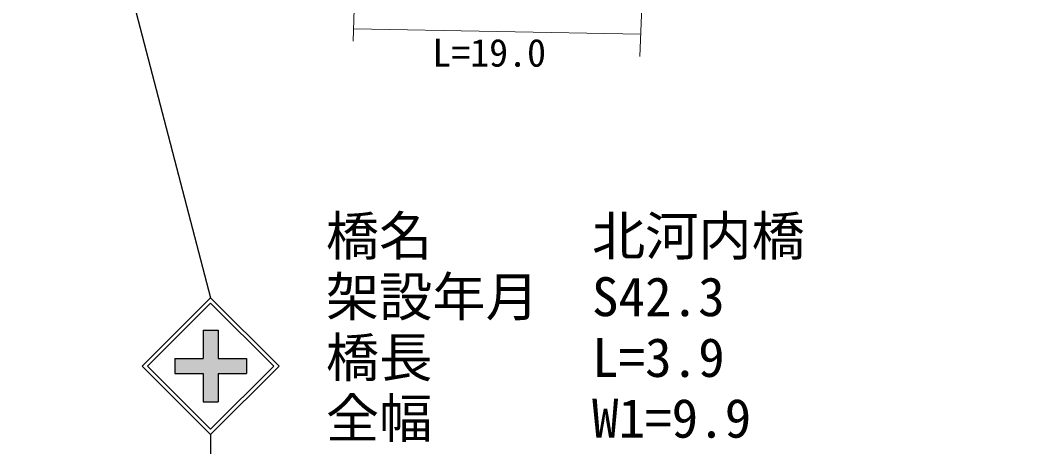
# Model space of a CAD drawing. Units: millimetres, scale not verified. Extents: x -997654 to 1989346, y -2661353 to 380000.
# Drawn here: x 255376 to 321394, y 253252 to 281359 of the extents above; entities that cross this region are included whole.
import ezdxf
from ezdxf.enums import TextEntityAlignment as Align

# ---------------------------------------------------------------- set-up
doc = ezdxf.new("R2010")
doc.units = ezdxf.units.MM
doc.header["$LTSCALE"] = 1000
for name, color, linetype, lineweight in [('M-BGD', 7, 'Continuous', 25), ('M-STR-HTXT', 7, 'Continuous', 13), ('M-STR-STRC', 7, 'Continuous', 25)]:
    doc.layers.add(name, color=color, linetype=linetype, lineweight=lineweight)
doc.styles.add('ＭＳ ゴシック', font='')
doc.styles.get('ＭＳ ゴシック').set_extended_font_data('MS Gothic')

msp = doc.modelspace()

# ---------------------------------------------------------------- hatches: boundary and pattern name
at = {"layer": 'M-STR-STRC'}
msp.add_hatch(color=256, dxfattribs=at).paths.add_polyline_path([(265550, 259078), (267410, 259078), (267411, 260938), (268411, 260938), (268410, 259078), (270270, 259078), (270270, 258078), (268410, 258078), (268410, 256218), (267410, 256218), (267410, 258078), (265550, 258078)])

# ---------------------------------------------------------------- linework, layer by layer
at = {"layer": 'M-BGD'}
msp.add_arc((495846, -1167853), 1493500, 100.37437, 100.37437, dxfattribs=at)
at = {"layer": 'M-STR-HTXT'}
for p, q in [((277274, 279978), (278296, 308924)), ((296134, 278952), (297355, 307643)), ((277302, 280781), (296197, 280433))]:
    msp.add_line(p, q, dxfattribs=at)
at = {"layer": 'M-STR-STRC'}
for p, q in [((255926, 308982), (267909, 263078)), ((263409, 258578), (267909, 263078)), ((272410, 258578), (267909, 263078)), ((263763, 258578), (267909, 262725)), ((272056, 258578), (267909, 262725)), ((267411, 260938), (267410, 259078)), ((267411, 260938), (268411, 260938)), ((268411, 260938), (268410, 259078)), ((265550, 259078), (265550, 258078)), ((265550, 259078), (267410, 259078)), ((268410, 259078), (270270, 259078)), ((270270, 259078), (270270, 258078)), ((263409, 258578), (267909, 254078)), ((263763, 258578), (267909, 254431)), ((267909, 254431), (272056, 258578)), ((267910, 254078), (272410, 258578)), ((265550, 258078), (267410, 258078)), ((267410, 258078), (267410, 256218)), ((268410, 258078), (270270, 258078)), ((268410, 258078), (268410, 256218)), ((267410, 256218), (268410, 256218)), ((267910, 254078), (267910, 252078))]:
    msp.add_line(p, q, dxfattribs=at)

# ---------------------------------------------------------------- texts
at = {"layer": 'M-STR-HTXT', "style": 'ＭＳ ゴシック'}
msp.add_text('L=19.0', height=1833, dxfattribs=at).set_placement((282483, 277740), align=Align.BOTTOM_LEFT)
for s, p in [('橋名\u3000\u3000\u3000北河内橋', (275488, 268427)), ('架設年月\u3000S42.3', (275488, 264427)), ('橋長\u3000\u3000\u3000L=3.9', (275488, 260427)), ('全幅\u3000\u3000\u3000W1=9.9', (275488, 256427))]:
    msp.add_text(s, height=2566, dxfattribs=at).set_placement(p, align=Align.TOP_LEFT)

doc.saveas('drawing.dxf')
